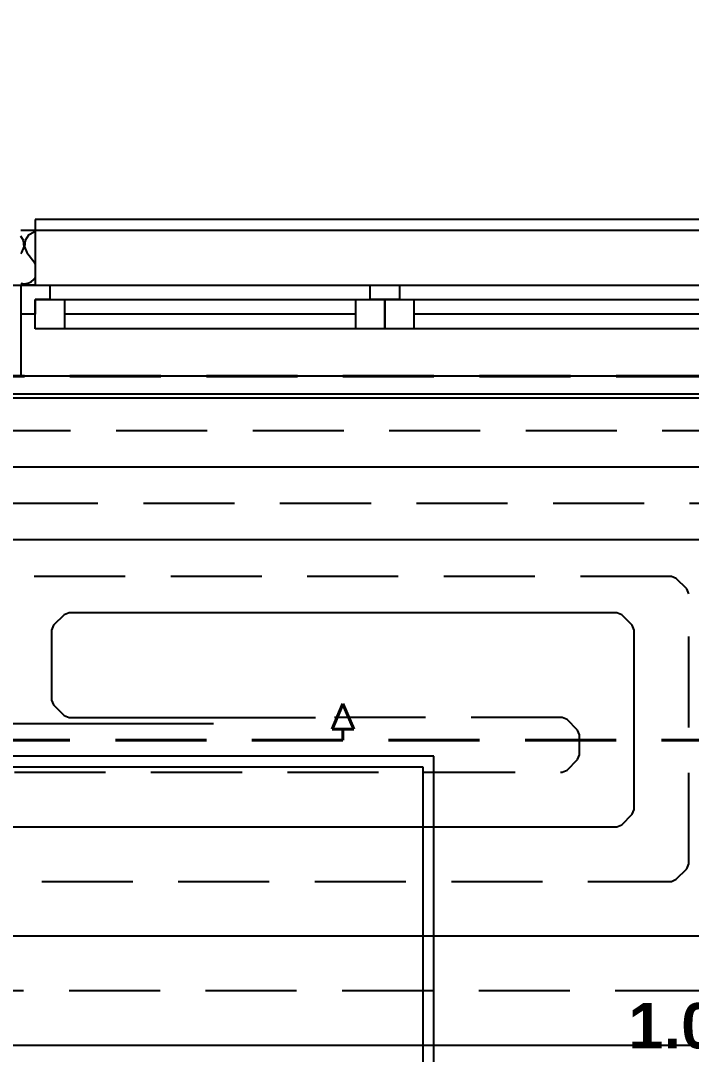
# Model space of a CAD drawing. Header units: millimetres. Extents: x 1046 to 74297, y -4150 to 54562.
# Drawn here: x 12405 to 14246, y 8792 to 11631 of the extents above; entities that cross this region are included whole.
import ezdxf
from ezdxf.enums import TextEntityAlignment as Align

# ---------------------------------------------------------------- set-up
doc = ezdxf.new("R2010")
doc.units = ezdxf.units.MM
doc.linetypes.add('DASH', pattern=[75, 50, -25])
for name, color, linetype in [('Interiér - nábytok', 252, 'Continuous'), ('Konštrukcie - vodorovné nosné', 252, 'Continuous'), ('Konštrukcie - zvislé nosné', 252, 'Continuous'), ('OKRAJOV__DILAT_CIA_PDL', 2, 'Continuous'), ('OKRAJOV__Z_NY_', 7, 'Continuous'), ('Otvory – Okna', 252, 'Continuous'), ('PODLAHOVKA', 7, 'Continuous'), ('TABU_KY', 7, 'Continuous'), ('Výplně – Řezové', 252, 'Continuous'), ('Zóny', 252, 'Continuous'), ('Zóny – Razítka', 252, 'Continuous')]:
    doc.layers.add(name, color=color, linetype=linetype)
doc.styles.add('GENEROVANÝ_STYL_1', font='arial.ttf')
doc.styles.add('GENEROVANÝ_STYL_2', font='arialbd.ttf')

# ---------------------------------------------------------------- blocks, each defined once
blk = doc.blocks.new('Žaluzie 27[1]_1', base_point=(56248, 553547))
at = {"layer": 'Interiér - nábytok', "flags": 128}
blk.add_lwpolyline([(56248, 553547), (56248, 550547), (231498, 550547), (231498, 553547)], close=True, dxfattribs=at)
blk = doc.blocks.new('Deska_26_1', base_point=(43748, 187047))
at = {"layer": 'Konštrukcie - vodorovné nosné', "flags": 128}
blk.add_lwpolyline([(43748, 187047), (43748, 566047), (561248, 566047), (561248, 1028547), (831248, 1028547), (831248, 137047), (623748, 137047), (623748, 187047), (507824, 187047)], close=True, dxfattribs=at)
blk = doc.blocks.new('SPÁLŇA_1.06_6_1', base_point=(191408, 459084))
at = {"layer": 'Zóny – Razítka'}
for p, q in [((209966, 458102), (172850, 458102)), ((172850, 458102), (172850, 448281)), ((172850, 458102), (209966, 458102)), ((172850, 448281), (172850, 458102)), ((209966, 448281), (209966, 458102)), ((209966, 458102), (209966, 448281)), ((172850, 448281), (209966, 448281)), ((209966, 448281), (172850, 448281))]:
    blk.add_line(p, q, dxfattribs=at)
at = {"layer": 'Zóny – Razítka', "insert": (191408, 455906), "char_height": 5000, "attachment_point": 2, "style": 'GENEROVANÝ_STYL_1'}
blk.add_mtext('\\A1;{\\pqc;\\pt0,2500;\\fArial|b0|i0|c238|p0;\\W1.000000;13,36\\fArial|b0|i0|c238|p0;\\W1.000000;\\A1{\\H.66x;\\S^  ;}\\fArial|b0|i0|c238|p0;\\W1.000000; m\\fArial|b0|i0|c238|p0;\\W1.000000;\\A1{\\H.66x;\\S2^  ;}}', dxfattribs=at)
at = {"layer": 'Zóny – Razítka'}
for tag, height, style, p in [('DUMMY_849', 6250, 'GENEROVANÝ_STYL_2', (199749, 468906)), ('ROOM_NUMBER', 6250, 'GENEROVANÝ_STYL_2', (191408, 467477)), ('DUMMY_850', 5000, 'GENEROVANÝ_STYL_1', (177761, 457120))]:
    blk.add_attdef(tag, text='', height=height, dxfattribs=dict(at, style=style)).set_placement(p, align=Align.TOP_CENTER)
blk = doc.blocks.new('Rozložení postele 27[9]_1', base_point=(56248, 456342))
at = {"layer": 'Interiér - nábytok'}
for p, q in [((156248, 501342), (56248, 501342)), ((156248, 411342), (156248, 501342)), ((154748, 499842), (87248, 499842)), ((154748, 456342), (154748, 499842))]:
    blk.add_line(p, q, dxfattribs=at)
blk = doc.blocks.new('*X200')
at = {"layer": 'Výplně – Řezové'}
for p, q in [((99897, 572179), (99498, 572780)), ((99980, 571313), (99897, 572179)), ((100103, 572179), (100020, 571313)), ((100584, 572904), (100103, 572179)), ((101351, 573315), (100584, 572904)), ((101498, 573315), (101351, 573315)), ((99643, 570511), (99980, 571313)), ((100020, 571313), (100357, 570511)), ((99643, 570511), (99498, 570318)), ((100357, 570511), (101429, 569083)), ((101498, 568957), (101429, 569083)), ((99498, 566300), (99512, 566293)), ((99512, 566293), (100000, 566225)), ((100000, 566225), (100488, 566293)), ((100488, 566293), (100939, 566492)), ((100939, 566492), (101318, 566807)), ((101318, 566807), (101498, 567068))]:
    blk.add_line(p, q, dxfattribs=at)
blk = doc.blocks.new('Vícekřídlé vodorovné okno 27_2')
at = {"layer": 'Otvory – Okna'}
for p, q in [((-50000, 0), (-50000, 8500)), ((50000, 0), (50000, 8500)), ((-48000, 2000), (-44000, 2000)), ((-48000, -2000), (-48000, 2000)), ((-44000, 2000), (-4000, 2000)), ((-44000, 2000), (-44000, -2000)), ((-44000, 2000), (-4000, 2000)), ((-4000, -2000), (-4000, 2000)), ((-4000, 2000), (0, 2000)), ((0, 2000), (0, -2000)), ((0, 2000), (4000, 2000)), ((0, -2000), (0, 2000)), ((4000, 2000), (44000, 2000)), ((4000, 2000), (4000, -2000)), ((4000, 2000), (44000, 2000)), ((44000, -2000), (44000, 2000)), ((44000, 2000), (48000, 2000)), ((48000, 2000), (48000, -2000)), ((-50000, 0), (-48000, 0)), ((-50000, -4000), (-50000, 0)), ((-50000, -4000), (-50000, 0)), ((-48000, 0), (-48000, -2000)), ((-44000, 0), (-4000, 0)), ((0, -2000), (0, 0)), ((0, 0), (0, -2000)), ((4000, 0), (44000, 0)), ((48000, -2000), (48000, 0)), ((48000, 0), (50000, 0)), ((50000, -4000), (50000, 0)), ((50000, -4000), (50000, 0)), ((-48000, -2000), (-46000, -2000)), ((-44000, -2000), (-48000, -2000)), ((-46000, -2000), (-46000, -4000)), ((-4000, -2000), (-44000, -2000)), ((0, -2000), (-4000, -2000)), ((-2000, -4000), (-2000, -2000)), ((-2000, -2000), (0, -2000)), ((0, -2000), (2000, -2000)), ((4000, -2000), (0, -2000)), ((2000, -2000), (2000, -4000)), ((44000, -2000), (4000, -2000)), ((48000, -2000), (44000, -2000)), ((46000, -4000), (46000, -2000)), ((46000, -2000), (48000, -2000)), ((-46000, -4000), (-50000, -4000)), ((-48000, -4000), (-50000, -4000)), ((-48000, -4000), (-50000, -4000)), ((-48000, -11500), (-48000, -4000)), ((-2000, -4000), (-46000, -4000)), ((0, -4000), (-2000, -4000)), ((2000, -4000), (0, -4000)), ((46000, -4000), (2000, -4000)), ((50000, -4000), (46000, -4000)), ((48000, -4000), (50000, -4000)), ((48000, -4000), (50000, -4000)), ((48000, -11500), (48000, -4000)), ((-48000, -11500), (-48000, -13000)), ((-48000, -11500), (48000, -11500)), ((-48000, -11500), (48000, -11500)), ((48000, -13000), (48000, -11500)), ((-48000, -13000), (48000, -13000))]:
    blk.add_line(p, q, dxfattribs=at)
blk = doc.blocks.new('A$Ca9295a0e')
at = {"layer": 'Konštrukcie - zvislé nosné'}
for p, q in [((1980, 9743.5), (1980, 9593.5)), ((1980, 9593.5), (1940, 9593.5)), ((1940, 9593.5), (1940, 9513.5)), ((1940, 9513.5), (1940, 9343.5))]:
    blk.add_line(p, q, dxfattribs=at)
at = {"layer": 'Konštrukcie - zvislé nosné', "flags": 128}
blk.add_lwpolyline([(1980, 9743.5), (1940, 9743.5)], dxfattribs=at)
at = {"layer": 'Interiér - nábytok', "xscale": 0.02, "yscale": 0.02, "zscale": 0.02}
for name, p in [('Žaluzie 27[1]_1', (1075, 9343.5)), ('Rozložení postele 27[9]_1', (1075, 7399.5))]:
    blk.add_blockref(name, p, dxfattribs=at)
at = {"layer": 'Konštrukcie - vodorovné nosné', "xscale": 0.02, "yscale": 0.02, "zscale": 0.02}
blk.add_blockref('Deska_26_1', (825, 2013.5), dxfattribs=at)
at = {"layer": 'Konštrukcie - zvislé nosné', "xscale": 0.02, "yscale": 0.02, "zscale": 0.02}
blk.add_blockref('*X200', (-50, -1727.4), dxfattribs=at)
at = {"layer": 'Otvory – Okna', "xscale": 0.02, "yscale": 0.02, "zscale": 999.9999999999999, "rotation": 180}
blk.add_blockref('Vícekřídlé vodorovné okno 27_2', (2940, 9513.5), dxfattribs=at)
at = {"layer": 'Zóny', "xscale": 0.02, "yscale": 0.02, "zscale": 0.02}
blk.add_blockref('SPÁLŇA_1.06_6_1', (3778.2, 7454.3), dxfattribs=at).add_auto_attribs({'ROOM_NUMBER': '1.06'})
blk = doc.blocks.new('A$Cacebdfa7')
blk.add_blockref('A$Ca9295a0e', (2747.1, 1041.4))
at = {"layer": 'OKRAJOV__DILAT_CIA_PDL', "color": 116, "linetype": 'DASH', "lineweight": 40, "ltscale": 5, "true_color": 0x136734}
blk.add_lwpolyline([(7322.1, 10384.9), (3822.1, 10384.9), (3822.1, 6609.9), (7322.1, 6609.9), (7322.1, 10384.9)], dxfattribs=at)
at = {"layer": 'OKRAJOV__Z_NY_', "color": 3, "linetype": 'DASH', "lineweight": 40, "ltscale": 5}
blk.add_line((3822.1, 9384.9), (7322.1, 9384.9), dxfattribs=at)
blk.add_lwpolyline([(5572.1, 9384.9), (5572.1, 9414.9), (5602.1, 9414.9), (5572.1, 9484.9), (5542.1, 9414.9), (5572.1, 9414.9)], dxfattribs=at)
at = {"layer": 'PODLAHOVKA', "color": 12, "ltscale": 5}
for points in [[(7224.2, 10334.9), (3919.9, 10334.9), (3906.5, 10329.4), (3877.6, 10300.5), (3872.1, 10287.1), (3872.1, 8595.2), (3877.6, 8581.9), (3906.5, 8553), (3919.9, 8547.4), (6924.2, 8547.4)], [(6924.2, 10134.9), (4219.9, 10134.9), (4206.5, 10129.4), (4177.6, 10100.5), (4172.1, 10087.1), (4172.1, 8895.2), (4177.6, 8881.9), (4206.5, 8853), (4219.9, 8847.4), (6624.2, 8847.4)], [(6624.2, 9934.9), (4519.9, 9934.9)], [(4519.9, 9147.4), (6324.2, 9147.4), (6337.6, 9153), (6366.5, 9181.9), (6372.1, 9195.2), (6372.1, 9687.1), (6366.5, 9700.5), (6337.6, 9729.4), (6324.2, 9734.9), (4819.9, 9734.9), (4806.5, 9729.4), (4777.6, 9700.5), (4772.1, 9687.1), (4772.1, 9495.2), (4777.6, 9481.9), (4806.5, 9453), (4819.9, 9447.4), (5497.1, 9447.4)]]:
    blk.add_lwpolyline(points, dxfattribs=at)
at = {"layer": 'PODLAHOVKA', "color": 172, "linetype": 'DASH', "ltscale": 5}
for points in [[(7074.2, 10234.9), (4069.9, 10234.9), (4056.5, 10229.4), (4027.6, 10200.5), (4022.1, 10187.1), (4022.1, 8745.2), (4027.6, 8731.9), (4056.5, 8703), (4069.9, 8697.4), (6774.2, 8697.4)], [(6774.2, 10034.9), (4369.9, 10034.9)], [(4369.9, 8997.4), (6474.2, 8997.4), (6487.6, 9003), (6516.5, 9031.9), (6522.1, 9045.2), (6522.1, 9787.1), (6516.5, 9800.5), (6487.6, 9829.4), (6474.2, 9834.9), (4669.9, 9834.9)], [(4669.9, 9297.4), (6174.2, 9297.4), (6187.6, 9303), (6216.5, 9331.9), (6222.1, 9345.2), (6222.1, 9399.6), (6216.5, 9413), (6187.6, 9441.9), (6174.2, 9447.4), (5497.1, 9447.4)]]:
    blk.add_lwpolyline(points, dxfattribs=at)
at = {"layer": 'TABU_KY', "color": 5}
blk.add_line((3017, 9431), (5217, 9431), dxfattribs=at)

msp = doc.modelspace()

# ---------------------------------------------------------------- block references
msp.add_blockref('A$Cacebdfa7', (7717.6, 270))

doc.saveas('drawing.dxf')
